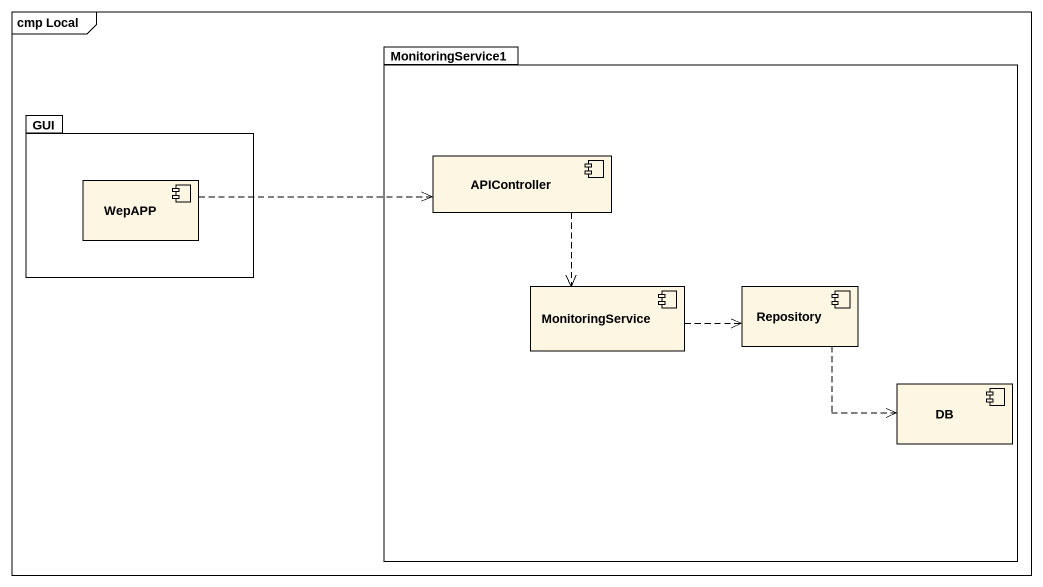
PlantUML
@startuml
mainframe cmp Local
package MonitoringService1 {
  component APIController
  component MonitoringService
  component Repository
  component DB
}
package GUI {
  component WepAPP
}
APIController ..> MonitoringService
WepAPP .right.> APIController
MonitoringService .right.> Repository
Repository ..> DB
@enduml
